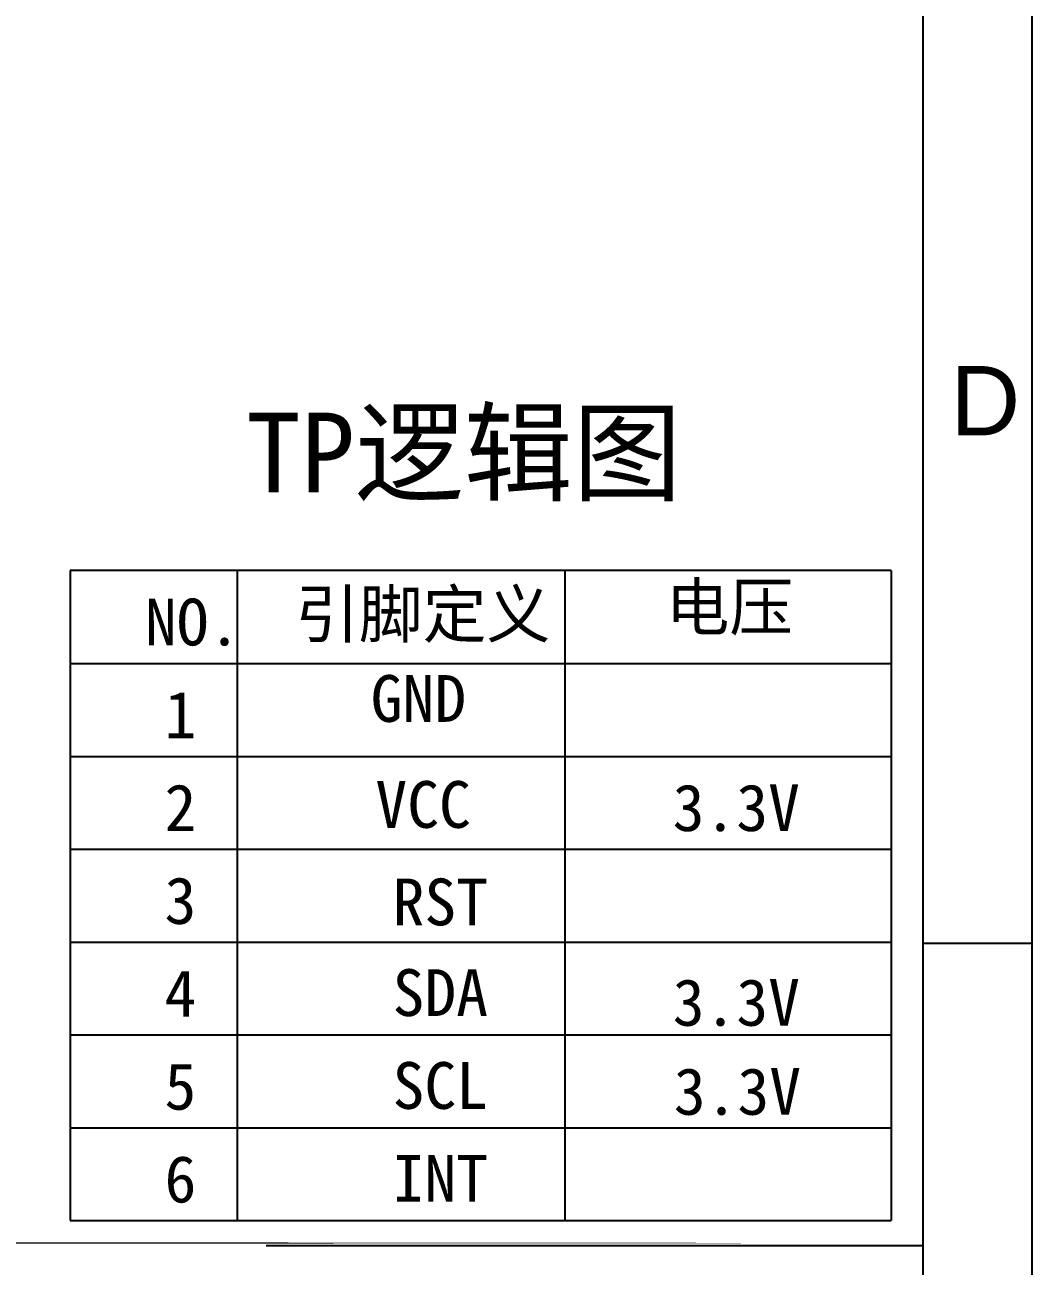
# Model space of a CAD drawing. Header units: millimetres. Extents: x 20905 to 43117, y -15595 to -5301.
# Drawn here: x 22931.4 to 23059.4, y -15320.3 to -15162.7 of the extents above; entities that cross this region are included whole.
import ezdxf

# ---------------------------------------------------------------- set-up
doc = ezdxf.new("R2010")
doc.units = ezdxf.units.MM
doc.header["$LTSCALE"] = 0.2
for name, color, linetype in [('DIM', 4, 'Continuous'), ('Empty_Lay', 7, 'Continuous'), ('图形外框', 7, 'Continuous')]:
    doc.layers.add(name, color=color, linetype=linetype)
doc.styles.get("Standard").update_dxf_attribs({"font": 'simhei.ttf'})
doc.styles.add('宋体', font='arial.ttf')

msp = doc.modelspace()

# ---------------------------------------------------------------- linework, layer by layer
for p in [(23045.5211, -14812.9289), (22962.1006, -15317.7209)]:
    msp.add_line(p, (23045.5211, -15317.7209))
at = {"layer": 'Empty_Lay', "color": 2}
for p, q in [((23041.4845, -15232.0373), (22937.2089, -15232.0373)), ((22937.2089, -15232.0373), (22937.2089, -15314.5528)), ((22958.3991, -15232.0373), (22958.3991, -15314.5528)), ((23000.0173, -15232.0373), (23000.0173, -15314.5528)), ((23041.4845, -15232.0373), (23041.4845, -15314.5528)), ((22937.2089, -15243.8252), (23041.4845, -15243.8252)), ((22937.2089, -15255.6131), (23041.4845, -15255.6131)), ((22937.2089, -15267.4011), (23041.4845, -15267.4011)), ((22937.2089, -15279.189), (23041.4845, -15279.189)), ((22937.2089, -15290.9769), (23041.4845, -15290.9769)), ((22937.2089, -15302.7649), (23041.4845, -15302.7649)), ((22937.2089, -15314.5528), (23041.4845, -15314.5528))]:
    msp.add_line(p, q, dxfattribs=at)
at = {"layer": '图形外框'}
for points in [[(22085.1307, -14753.119), (22085.1307, -15421.9241), (23059.3911, -15421.9241), (23059.3911, -14753.119)], [(22098.9975, -14767.1991), (22098.9975, -15407.844), (23045.5244, -15407.844), (23045.5244, -14767.1991)]]:
    msp.add_lwpolyline(points, close=True, dxfattribs=at)
msp.add_lwpolyline([(23059.3911, -15279.363), (23045.5244, -15279.363)], dxfattribs=at)
at = {"layer": '图形外框', "color": 0}
msp.add_lwpolyline([(23045.4581, -15317.3911, 0, 0, 0), (22619.8727, -15317.3911, 0.6953, 0.6953, 0)], format="xyseb", close=True, dxfattribs=at)

# ---------------------------------------------------------------- texts
at = {"layer": 'DIM', "color": 3, "insert": (22959.591, -15211.9717), "char_height": 10.138288, "width": 207.930987, "attachment_point": 1, "style": '宋体'}
msp.add_mtext('{\\fSimHei|b0|i0|c134|p2;TP逻辑图}', dxfattribs=at)
at = {"layer": 'Empty_Lay', "color": 2, "char_height": 5.94, "attachment_point": 1}
for s, insert, width in [('引脚定义', (22965.7829, -15234.5748), 48.762527), ('电压', (23012.8301, -15233.6755), 48.762527), ('NO.', (22946.7017, -15235.5898), 20.017782), ('GND', (22975.3798, -15245.2901), 20.017782), ('1', (22949.1892, -15247.3679), 20.017782), ('VCC', (22975.9718, -15258.7472), 20.017782), ('2', (22949.1892, -15259.1558), 20.017782), ('3.3V', (23013.729, -15259.1558), 21.885007), ('3', (22949.1892, -15270.9437), 20.017782), ('RST', (22978.1525, -15271.1239), 20.017782), ('SDA', (22978.1525, -15282.6318), 20.017782), ('4', (22949.1892, -15282.7317), 20.017782), ('3.3V', (23013.7378, -15283.8737), 21.885007), ('5', (22949.1892, -15294.5196), 20.017782), ('SCL', (22978.1525, -15294.4198), 20.017782), ('3.3V', (23013.8749, -15295.172), 21.885007), ('INT', (22978.1525, -15306.2077), 20.017782), ('6', (22949.1892, -15306.3075), 20.017782)]:
    msp.add_mtext(s, dxfattribs=dict(at, insert=insert, width=width))
at = {"layer": '图形外框', "style": '宋体'}
msp.add_text('D', height=8.8001, dxfattribs=at).set_placement((23048.9911, -15214.8548))

doc.saveas('drawing.dxf')
